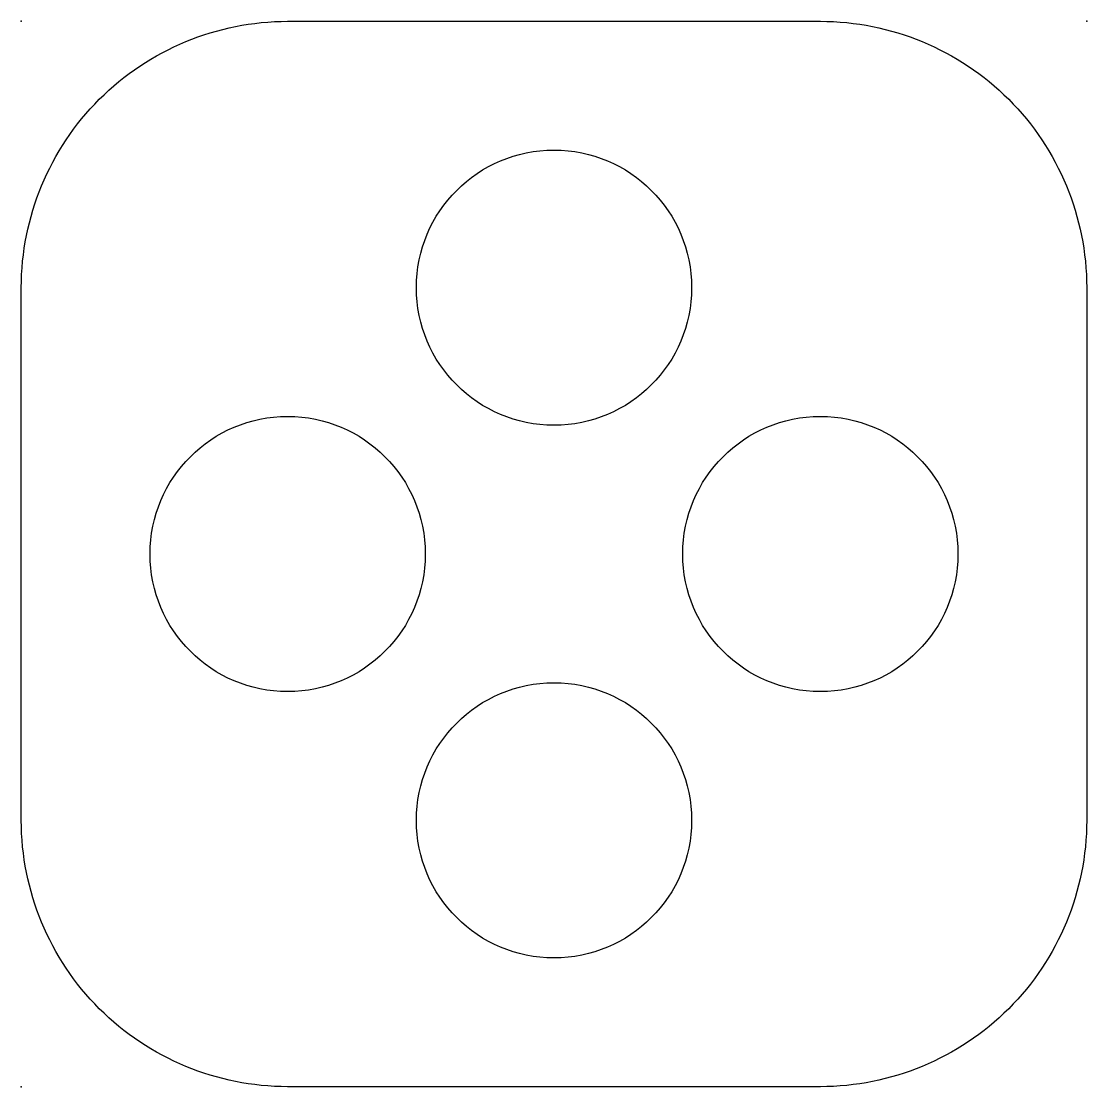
# Model space of a CAD drawing. Header units: millimetres. Extents: x -50 to 70, y -20 to 100.
import ezdxf

# ---------------------------------------------------------------- set-up
doc = ezdxf.new("R2010")
doc.units = ezdxf.units.MM
doc.layers.get('0').update_dxf_attribs({"linetype": 'CONTINUOUS'})

msp = doc.modelspace()

# ---------------------------------------------------------------- linework, layer by layer
msp.add_lwpolyline([(-20, 100), (40, 100, -0.414214), (70, 70), (70, 10, -0.414214), (40, -20), (-20, -20, -0.414214), (-50, 10), (-50, 70, -0.414214)], format="xyb", close=True)
for centre in [(10, 70), (-20, 40), (40, 40), (10, 10)]:
    msp.add_circle(centre, 15.5)
for p in [(-50, 100), (70, 100), (-50, -20)]:
    msp.add_point(p)

doc.saveas('drawing.dxf')
